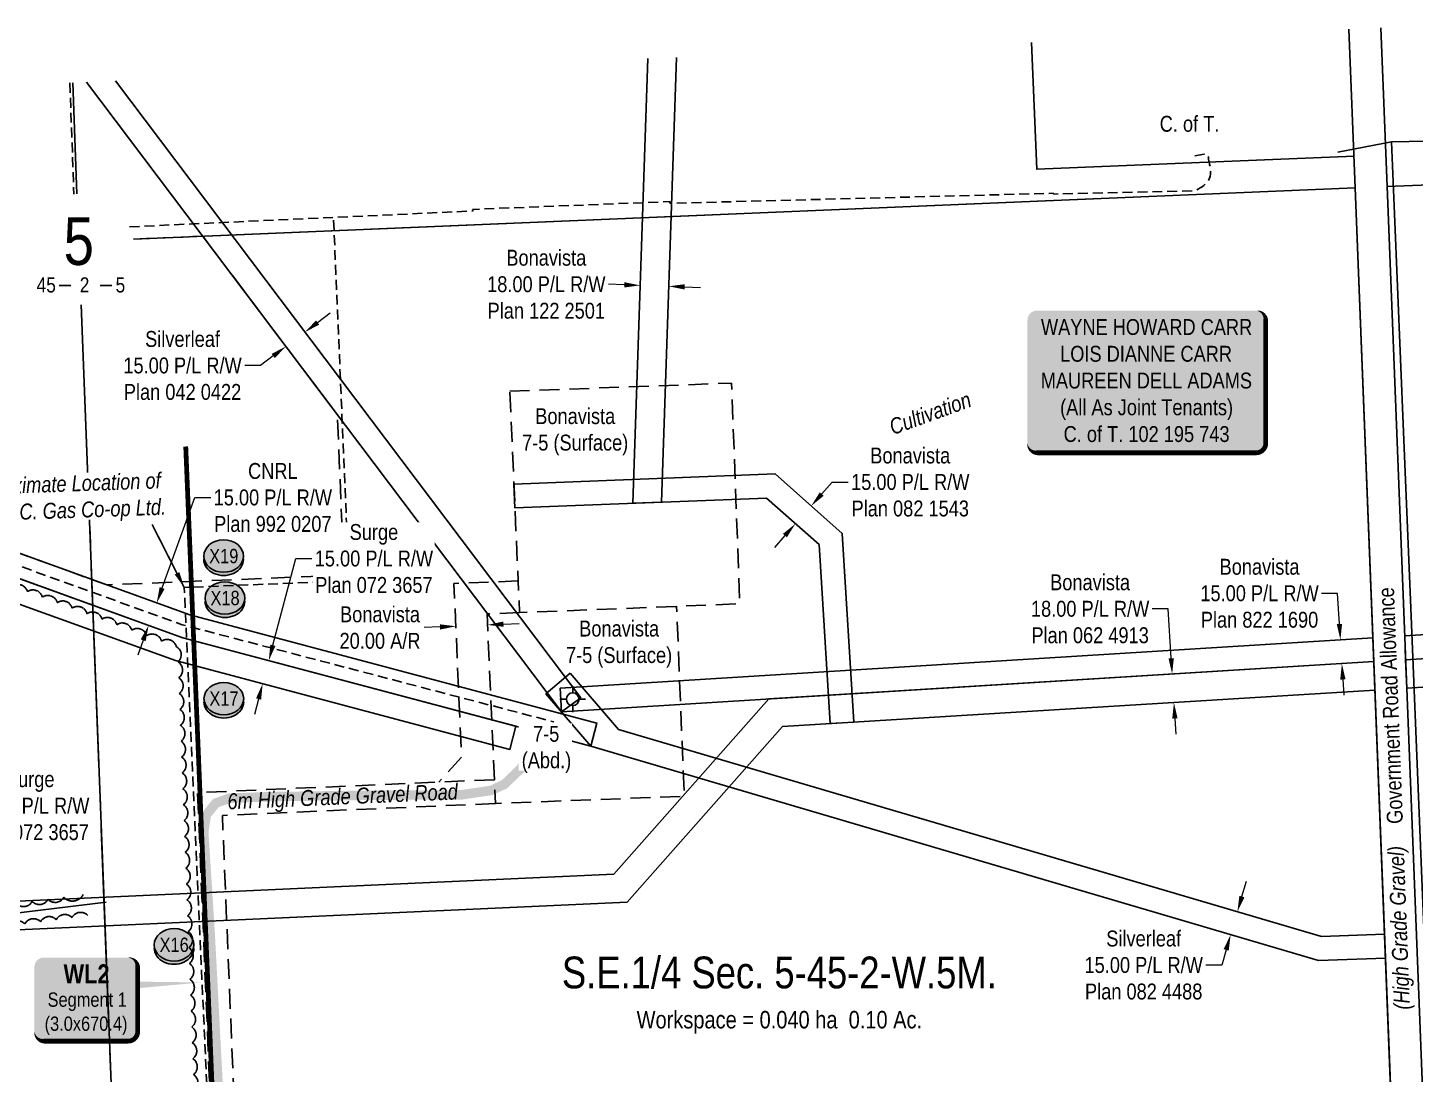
# Model space of a CAD drawing. Extents: x 683901 to 697439, y 5834844 to 5859401.
# Drawn here: x 684771 to 685644, y 5858679 to 5859338 of the extents above; entities that cross this region are included whole.
import ezdxf
from ezdxf.enums import TextEntityAlignment as Align

# ---------------------------------------------------------------- set-up
doc = ezdxf.new("R2010")
doc.units = 0
doc.header["$LTSCALE"] = 5
doc.header["$PDSIZE"] = 0.5
for name, pattern in [('0', [1, 1, 0]), ('foc-ACCESSROAD', [3.75, 2.5, -1.25]), ('foc-QUARTERLINE', [33, 25, -3, 2, -3]), ('UG_PIPE', [1.875, 1.25, -0.625])]:
    doc.linetypes.add(name, pattern=pattern)
doc.layers.get('Defpoints').update_dxf_attribs({"color": 9})
for name, color, linetype in [('10', 1, 'Continuous'), ('9', 3, 'Continuous'), ('AS-FENCE', 48, 'foc-FENCE'), ('AS-OWNER', 7, 'Continuous'), ('AS-PIPE-UG', 44, 'UG_PIPE'), ('AS-PIPE-UG-T', 44, 'Continuous'), ('AS-POWER', 104, 'foc-POWER'), ('AS-ROADS', 254, 'Continuous'), ('C-SYMBOL', 7, 'Continuous'), ('CG-NOTES', 7, 'Continuous'), ('F-AR', 190, 'foc-ACCESSROAD'), ('F-RW', 190, 'Continuous'), ('F-WS', 190, 'foc-ACCESSROAD'), ('F-WS-S', 190, 'Continuous'), ('L-AREAREQUIRED', 7, 'Continuous'), ('L-ROAD-T', 7, 'Continuous'), ('L-SEC', 7, 'Continuous'), ('L-SECLBL', 7, 'Continuous'), ('L-SECQ', 8, 'foc-QUARTERLINE'), ('L-TITLEDB', 4, 'Continuous'), ('L-TITLEDB-T', 4, 'Continuous'), ('P-CROSSINGS', 250, 'Continuous'), ('T-BUSH', 110, '0')]:
    doc.layers.add(name, color=color, linetype=linetype)
for name, color, linetype, lineweight in [('F-AR-T', 190, 'Continuous', 9), ('F-RW-T', 190, 'Continuous', 9), ('F-WS-T', 190, 'Continuous', 9), ('T-TEXT', 48, 'Continuous', 18)]:
    doc.layers.add(name, color=color, linetype=linetype, lineweight=lineweight)
doc.layers.add('P-PROPOSED-WL4', color=7, linetype='Continuous', true_color=0x5b5bc8)
doc.styles.add('100L', font='ARIALN.TTF', dxfattribs={"height": 11})
doc.styles.add('175L', font='ARIALN.TTF', dxfattribs={"height": 20})
doc.styles.add('80', font='ARIALN.TTF', dxfattribs={"height": 10})
doc.styles.add('80CG', font='ARIALN.TTF', dxfattribs={"height": 10})
doc.styles.add('80L', font='ARIALN.TTF', dxfattribs={"height": 10})
doc.styles.add('80LS', font='ARIALNI.TTF', dxfattribs={"height": 10})
doc.styles.add('BOLD', font='ARIALNB.TTF')
doc.styles.add('Crossing', font='ARIALN.TTF', dxfattribs={"height": 10})
doc.styles.add('foc-LtypeFont', font='ARIALN.TTF', dxfattribs={"height": 7.35})
doc.styles.add('SIMPLEX', font='ARIALN.TTF')
doc.linetypes.add('foc-FENCE', pattern='A,10,-1,["X",foc-LtypeFont,S=0.2,R=0,X=-0.625,Y=-0.75],-1.24', length=12.24)
doc.linetypes.add('foc-FENCE-NOLINE', pattern='A,0,-6,["X",foc-LtypeFont,S=0.2,R=0,X=-0.625,Y=-0.75],-6.24', length=12.24)
doc.linetypes.add('foc-POWER', pattern='A,6,-1,["P",foc-LtypeFont,S=0.2,R=0,X=-0.625,Y=-0.75],-1.24,4', length=12.24)
doc.linetypes.add('foc-POWER-NOLINE', pattern='A,0,-4,["P",foc-LtypeFont,S=0.2,R=0,X=-0.625,Y=-0.75],-8.24', length=12.24)
doc.dimstyles.new('Compass 5 000', dxfattribs={"dimscale": 5, "dimtxt": 9, "dimasz": 2, "dimexe": 0.2, "dimexo": 0.0625, "dimgap": 0.5, "dimtad": 0, "dimtih": 1, "dimtoh": 1, "dimzin": 0, "dimdsep": 46, "dimtxsty": '80CG', "dimcen": 0.1, "dimse1": 1, "dimse2": 1, "dimclrd": 256, "dimclrt": 256, "dimaunit": 1, "dimadec": 4, "dimazin": 0, "dimtfac": 0.06, "dimtofl": 0, "dimtmove": 0, "dimatfit": 1, "dimfxl": 0.2, "dimtolj": 1, "dimtzin": 0, "dimlwd": -1, "dimarcsym": 0})

# ---------------------------------------------------------------- blocks, each defined once
blk = doc.blocks.new('L-SECLBL')
at = {"layer": '9', "color": 7}
for p, q in [((-5.08, -27.83), (-12.29, -27.83)), ((20.7, -27.83), (13.5, -27.83))]:
    blk.add_line(p, q, dxfattribs=at)
at = {"layer": '10', "color": 2, "style": 'SIMPLEX'}
blk.add_attdef('SEC', text='', height=30, dxfattribs=at).set_placement((0, 0), align=Align.MIDDLE)
at = {"layer": '10', "color": 5, "style": '80L'}
blk.add_attdef('TWP', text='', height=9.5, dxfattribs=at).set_placement((-14.43, -27.37), align=Align.MIDDLE_RIGHT)
blk.add_attdef('RGE', text='', height=9.5, dxfattribs=at).set_placement((3.62, -27.37), align=Align.MIDDLE_CENTER)
blk.add_attdef('MER', text='', height=9.5, dxfattribs=at).set_placement((23.17, -27.37), align=Align.MIDDLE_LEFT)
blk = doc.blocks.new('*D530')
at = {"layer": 'Defpoints', "color": 0, "transparency": 16777216}
for p in [(685040.65, 5858961.3), (685041.09, 5858951.13), (685061.07, 5858952.01)]:
    blk.add_point(p, dxfattribs=at)
at = {"layer": 'F-AR-T', "transparency": 16777216}
for p, q in [((685030.66, 5858960.87), (685020.67, 5858960.43)), ((685070.62, 5858962.61), (685080.61, 5858963.05))]:
    blk.add_line(p, q, dxfattribs=at)
for points in [[(685030.59, 5858962.53), (685030.73, 5858959.2), (685040.65, 5858961.3)], [(685070.54, 5858964.28), (685070.69, 5858960.95), (685060.63, 5858962.17)]]:
    blk.add_solid(points, dxfattribs=at)
at = {"layer": 'F-AR-T', "transparency": 16777216, "insert": (684992.93, 5858960.43), "char_height": 10, "attachment_point": 5, "style": '80CG'}
blk.add_mtext('\\A1;Bonavista\\P20.00 A/R', dxfattribs=at)
blk = doc.blocks.new('*D534')
at = {"layer": 'Defpoints', "color": 0, "transparency": 16777216}
for p in [(684717.35, 5858927.28), (684731.9, 5858923.65), (684699.75, 5858856.8)]:
    blk.add_point(p, dxfattribs=at)
at = {"layer": 'F-RW-T', "transparency": 16777216}
for p, q in [((684690.05, 5858859.22), (684680.35, 5858861.64)), ((684724, 5858850.74), (684733.7, 5858848.32))]:
    blk.add_line(p, q, dxfattribs=at)
for points in [[(684690.46, 5858860.84), (684689.65, 5858857.6), (684699.75, 5858856.8)], [(684724.4, 5858852.36), (684723.59, 5858849.13), (684714.3, 5858853.17)]]:
    blk.add_solid(points, dxfattribs=at)
at = {"layer": 'F-RW-T', "transparency": 16777216, "insert": (684772.79, 5858848.32), "char_height": 10, "attachment_point": 5, "style": '80CG'}
blk.add_mtext('\\A1;Surge\\P15.00 P/L R/W\\PPlan 072 3657', dxfattribs=at)
blk = doc.blocks.new('*D536')
at = {"layer": 'Defpoints', "color": 0, "transparency": 16777216}
for p in [(684950.04, 5859140.69), (684933.71, 5859137.44), (684938.07, 5859131.66)]:
    blk.add_point(p, dxfattribs=at)
at = {"layer": 'F-RW-T', "transparency": 16777216}
for p, q in [((684953.67, 5859152.48), (684961.66, 5859158.51)), ((684925.73, 5859131.42), (684917.75, 5859125.4)), ((684917.75, 5859125.4), (684907.75, 5859125.4))]:
    blk.add_line(p, q, dxfattribs=at)
for points in [[(684952.67, 5859153.82), (684954.68, 5859151.15), (684945.69, 5859146.46)], [(684924.73, 5859132.75), (684926.73, 5859130.09), (684933.71, 5859137.44)]]:
    blk.add_solid(points, dxfattribs=at)
at = {"layer": 'F-RW-T', "transparency": 16777216, "insert": (684868.66, 5859125.4), "char_height": 10, "attachment_point": 5, "style": '80CG'}
blk.add_mtext('\\A1;Silverleaf\\P15.00 P/L R/W\\PPlan 042 0422', dxfattribs=at)
blk = doc.blocks.new('*D537')
at = {"layer": 'Defpoints', "color": 0, "transparency": 16777216}
for p in [(685157.38, 5859197.35), (685175.35, 5859196.75), (685156.67, 5859175.86)]:
    blk.add_point(p, dxfattribs=at)
at = {"layer": 'F-RW-T', "transparency": 16777216}
for p, q in [((685146.67, 5859176.2), (685136.68, 5859176.53)), ((685184.63, 5859174.94), (685194.63, 5859174.6))]:
    blk.add_line(p, q, dxfattribs=at)
for points in [[(685146.73, 5859177.86), (685146.62, 5859174.53), (685156.67, 5859175.86)], [(685184.69, 5859176.6), (685184.58, 5859173.27), (685174.64, 5859175.27)]]:
    blk.add_solid(points, dxfattribs=at)
at = {"layer": 'F-RW-T', "transparency": 16777216, "insert": (685097.59, 5859176.53), "char_height": 10, "attachment_point": 5, "style": '80CG'}
blk.add_mtext('\\A1;Bonavista\\P18.00 P/L R/W\\PPlan 122 2501', dxfattribs=at)
blk = doc.blocks.new('*D538')
at = {"layer": 'Defpoints', "color": 0, "transparency": 16777216}
for p in [(685264.31, 5859037.07), (685268.02, 5859033.79), (685258.08, 5859022.56)]:
    blk.add_point(p, dxfattribs=at)
at = {"layer": 'F-RW-T', "transparency": 16777216}
for p, q in [((685270.93, 5859044.56), (685277.56, 5859052.05)), ((685277.56, 5859052.05), (685287.56, 5859052.05)), ((685247.75, 5859018.35), (685241.12, 5859010.85))]:
    blk.add_line(p, q, dxfattribs=at)
for points in [[(685269.68, 5859045.67), (685272.18, 5859043.46), (685264.31, 5859037.07)], [(685246.5, 5859019.45), (685249, 5859017.24), (685254.37, 5859025.84)]]:
    blk.add_solid(points, dxfattribs=at)
at = {"layer": 'F-RW-T', "transparency": 16777216, "insert": (685326.64, 5859052.05), "char_height": 10, "attachment_point": 5, "style": '80CG'}
blk.add_mtext('\\A1;Bonavista\\P15.00 P/L R/W^JPlan 082 1543', dxfattribs=at)
blk = doc.blocks.new('*D539')
at = {"layer": 'Defpoints', "color": 0, "transparency": 16777216}
for p in [(685560.08, 5858950.45), (685597.36, 5858952.76), (685561, 5858935.5)]:
    blk.add_point(p, dxfattribs=at)
at = {"layer": 'F-RW-T', "transparency": 16777216}
for p, q in [((685595.55, 5858982.02), (685585.55, 5858982.02)), ((685596.74, 5858962.74), (685595.55, 5858982.02)), ((685598.9, 5858927.83), (685599.52, 5858917.85))]:
    blk.add_line(p, q, dxfattribs=at)
for points in [[(685598.4, 5858962.84), (685595.08, 5858962.63), (685597.36, 5858952.76)], [(685600.56, 5858927.93), (685597.24, 5858927.73), (685598.28, 5858937.81)]]:
    blk.add_solid(points, dxfattribs=at)
at = {"layer": 'F-RW-T', "transparency": 16777216, "insert": (685546.46, 5858982.02), "char_height": 10, "attachment_point": 5, "style": '80CG'}
blk.add_mtext('\\A1;Bonavista\\P15.00 P/L R/W^JPlan 822 1690', dxfattribs=at)
blk = doc.blocks.new('*D540')
at = {"layer": 'Defpoints', "color": 0, "transparency": 16777216}
for p in [(685491.47, 5858931.17), (685523.76, 5858933.18), (685524.87, 5858915.29)]:
    blk.add_point(p, dxfattribs=at)
at = {"layer": 'F-RW-T', "transparency": 16777216}
for p, q in [((685488.92, 5858972.25), (685478.92, 5858972.25)), ((685490.85, 5858941.16), (685488.92, 5858972.25)), ((685493.19, 5858903.31), (685493.81, 5858893.32))]:
    blk.add_line(p, q, dxfattribs=at)
for points in [[(685492.51, 5858941.26), (685489.18, 5858941.05), (685491.47, 5858931.17)], [(685494.86, 5858903.41), (685491.53, 5858903.2), (685492.57, 5858913.29)]]:
    blk.add_solid(points, dxfattribs=at)
at = {"layer": 'F-RW-T', "transparency": 16777216, "insert": (685439.83, 5858972.25), "char_height": 10, "attachment_point": 5, "style": '80CG'}
blk.add_mtext('\\A1;Bonavista\\P18.00 P/L R/W\\PPlan 062 4913', dxfattribs=at)
blk = doc.blocks.new('*D541')
at = {"layer": 'Defpoints', "color": 0, "transparency": 16777216}
for p in [(685540.22, 5858779.32), (685528.28, 5858767.2), (685535.98, 5858764.94)]:
    blk.add_point(p, dxfattribs=at)
at = {"layer": 'F-RW-T', "transparency": 16777216}
for p, q in [((685535.34, 5858791.18), (685538.16, 5858800.77)), ((685525.46, 5858757.61), (685522.63, 5858748.02)), ((685522.63, 5858748.02), (685512.63, 5858748.02))]:
    blk.add_line(p, q, dxfattribs=at)
for points in [[(685533.74, 5858791.65), (685536.94, 5858790.71), (685532.52, 5858781.59)], [(685523.86, 5858758.08), (685527.06, 5858757.14), (685528.28, 5858767.2)]]:
    blk.add_solid(points, dxfattribs=at)
at = {"layer": 'F-RW-T', "transparency": 16777216, "insert": (685473.55, 5858748.02), "char_height": 10, "attachment_point": 5, "style": '80CG'}
blk.add_mtext('\\A1;Silverleaf\\P15.00 P/L R/W^JPlan 082 4488', dxfattribs=at)
blk = doc.blocks.new('*D546')
at = {"layer": 'Defpoints', "color": 0, "transparency": 16777216}
for p in [(684922.93, 5858939.68), (684929.27, 5858937.99), (684925.41, 5858923.49)]:
    blk.add_point(p, dxfattribs=at)
at = {"layer": 'F-RW-T', "transparency": 16777216}
for p, q in [((684925.5, 5858949.34), (684940.01, 5859003.9)), ((684940.01, 5859003.9), (684950.01, 5859003.9)), ((684916.5, 5858915.51), (684913.93, 5858905.85))]:
    blk.add_line(p, q, dxfattribs=at)
for points in [[(684923.89, 5858949.77), (684927.11, 5858948.91), (684922.93, 5858939.68)], [(684914.89, 5858915.94), (684918.11, 5858915.08), (684919.07, 5858925.17)]]:
    blk.add_solid(points, dxfattribs=at)
at = {"layer": 'F-RW-T', "transparency": 16777216, "insert": (684989.1, 5859003.9), "char_height": 10, "attachment_point": 5, "style": '80CG', "bg_fill": 3, "box_fill_scale": 1.1, "bg_fill_color": 256, "bg_fill_true_color": 13158600, "bg_fill_transparency": 0}
blk.add_mtext('\\A1;Surge\\P15.00 P/L R/W\\PPlan 072 3657', dxfattribs=at)
blk = doc.blocks.new('*D547')
at = {"layer": 'Defpoints', "color": 0, "transparency": 16777216}
for p in [(684845.99, 5858978.31), (684852.4, 5858975.99), (684840.88, 5858964.18)]:
    blk.add_point(p, dxfattribs=at)
at = {"layer": 'F-RW-T', "transparency": 16777216}
for p, q in [((684855.8, 5858985.39), (684876.41, 5859042.33)), ((684876.41, 5859042.33), (684886.41, 5859042.33)), ((684843.88, 5858952.46), (684840.48, 5858943.06))]:
    blk.add_line(p, q, dxfattribs=at)
for points in [[(684854.23, 5858985.96), (684857.37, 5858984.82), (684852.4, 5858975.99)], [(684842.32, 5858953.03), (684845.45, 5858951.89), (684847.29, 5858961.86)]]:
    blk.add_solid(points, dxfattribs=at)
at = {"layer": 'F-RW-T', "transparency": 16777216, "insert": (684925.49, 5859042.33), "char_height": 10, "attachment_point": 5, "style": '80CG'}
blk.add_mtext('\\A1;CNRL\\P15.00 P/L R/W\\PPlan 992 0207', dxfattribs=at)
blk = doc.blocks.new('*U528')
h = blk.add_hatch(color=59)
edge = h.paths.add_edge_path()
edge.add_line((-69, -45.5), (69, -45.5))
edge.add_arc((69, -39.5), 6, 270, 360)
edge.add_line((75, -39.5), (75, 38))
edge.add_arc((69, 38), 6, 0, 90)
edge.add_line((69, 44), (-69, 44))
edge.add_arc((-69, 38), 6, 90, 180)
edge.add_line((-75, 38), (-75, -39.5))
edge.add_arc((-69, -39.5), 6, 180, 270)
at = {"color": 1, "flags": 128}
blk.add_lwpolyline([(-69, -45.5, 3, 3, 0), (69, -45.5, 3, 3, 0.414214), (75, -39.5, 3, 3, 0), (75, 38, 3, 0, 0.414214), (69, 44, 0, 0, 0), (-69, 44, 0, 0, 0.414214), (-75, 38, 0, 0, 0), (-75, -39.5, 0, 3, 0.414214)], format="xyseb", close=True, dxfattribs=at)
blk.add_lwpolyline([(-72.52, -37.61, 0, 7.5, 0), (0, 0, 0, 0, 0)], format="xyseb", dxfattribs=at)
at = {"color": 1, "style": '80'}
blk.add_attdef('ENTER_TEXT_001', (-35.99, -5), '', height=10, dxfattribs=at)
blk = doc.blocks.new('xing2')
h = blk.add_hatch(color=50)
h.dxf.hatch_style = 1
edge = h.paths.add_edge_path()
edge.add_ellipse((0, 0), major_axis=(-12.5, 0), ratio=0.816297, start_angle=0, end_angle=360)
h = blk.add_hatch(color=250)
h.dxf.hatch_style = 1
edge = h.paths.add_edge_path()
edge.add_ellipse((0, -2.05), major_axis=(-12.5, 0), ratio=0.816297, start_angle=0, end_angle=180)
edge.add_line((12.5, -2.05), (12.5, 0))
edge.add_ellipse((0, 0), major_axis=(-12.5, 0), ratio=0.816297, start_angle=0, end_angle=180, ccw=False)
edge.add_line((-12.5, 0), (-12.5, -2.05))
at = {"color": 250}
blk.add_ellipse((0, 0), major_axis=(-12.5, 0), ratio=0.816297, dxfattribs=at)
blk.add_ellipse((0, -2.05), major_axis=(-12.5, 0), ratio=0.816297, start_param=0, end_param=3.141593, dxfattribs=at)
at = {"color": 250, "style": 'Crossing'}
blk.add_attdef('CROSSING', text='', height=9, dxfattribs=at).set_placement((0.09, 0.02), align=Align.MIDDLE_CENTER)
at = {"color": 250, "style": 'Crossing', "flags": 1}
for tag, p in [('OWNER', (0.09, -12.49)), ('DESCRIPTION', (0.09, -25.77)), ('LOCATION', (0.09, -39.3)), ('DWG_REF', (0.09, -52.84))]:
    blk.add_attdef(tag, text='', height=9, dxfattribs=at).set_placement(p, align=Align.MIDDLE_CENTER)
blk = doc.blocks.new('GABD')
for p, q in [((-0.81, 0), (-1.62, 0)), ((0, 0.81), (0, 1.62)), ((1.62, 0), (0.81, 0)), ((0, -0.81), (0, -1.62))]:
    blk.add_line(p, q)
blk.add_circle((0, 0), 0.8)
blk = doc.blocks.new('*U511')
h = blk.add_hatch(color=254)
edge = h.paths.add_edge_path()
edge.add_line((-26.5, -34.12), (26.5, -34.12))
edge.add_arc((26.5, -28.12), 6, 270, 360)
edge.add_line((32.5, -28.12), (32.5, 12.5))
edge.add_arc((26.5, 12.5), 6, 0, 90)
edge.add_line((26.5, 18.5), (-26.5, 18.5))
edge.add_arc((-26.5, 12.5), 6, 90, 180)
edge.add_line((-32.5, 12.5), (-32.5, -28.12))
edge.add_arc((-26.5, -28.12), 6, 180, 270)
at = {"layer": 'P-PROPOSED-WL4', "flags": 128}
blk.add_lwpolyline([(-26.5, -34.12, 3, 3, 0), (26.5, -34.12, 3, 3, 0.414214), (32.5, -28.12, 3, 3, 0), (32.5, 12.5, 3, 0, 0.414214), (26.5, 18.5, 0, 0, 0), (-26.5, 18.5, 0, 0, 0.414214), (-32.5, 12.5, 0, 0, 0), (-32.5, -28.12, 0, 3, 0.414214)], format="xyseb", close=True, dxfattribs=at)
blk.add_lwpolyline([(72.57, 2.82, 0, 7.5, 0), (0, 0, 0, 0, 0)], format="xyseb", dxfattribs=at)
at = {"layer": 'P-PROPOSED-WL4'}
for tag, p, height, style in [('TEMP_AREA_W1_001', (-9.21, 2.24), 12, 'BOLD'), ('ENTER_TEXT_001', (-30.66, -12.47), 9, '80')]:
    blk.add_attdef(tag, p, '', height=height, dxfattribs=dict(at, style=style))

msp = doc.modelspace()

# ---------------------------------------------------------------- linework, layer by layer
at = {"layer": 'AS-FENCE', "linetype": 'foc-FENCE-NOLINE', "flags": 128}
for points in [[(684837.752, 5859204.961), (685606.682, 5859237.309), (685602.661, 5859337.216)], [(685606.682, 5859237.309), (685638.253, 5858433.235)], [(684804.888, 5859163.556), (684833.985, 5858406.396)]]:
    msp.add_lwpolyline(points, dxfattribs=at)
at = {"layer": 'AS-FENCE', "flags": 128}
msp.add_lwpolyline([(684019.57, 5858689.997), (684820.539, 5858787.56)], dxfattribs=at)
at = {"layer": 'AS-PIPE-UG', "flags": 128}
for points in [[(684797.721, 5859303.308), (684800.278, 5859233.378)], [(684835.337, 5859212.724), (685051.49, 5859222.697), (685051.096, 5859223.716), (685175.152, 5859228.56), (685175.333, 5859228.09), (685175.389, 5859227.864), (685175.421, 5859227.651), (685175.463, 5859227.528), (685416.712, 5859233.835), (685416.707, 5859233.807), (685416.675, 5859233.78), (685416.684, 5859233.696), (685416.68, 5859233.606), (685416.697, 5859233.454), (685416.704, 5859233.326), (685504.627, 5859235.402), (685504.65, 5859235.391), (685505.317, 5859235.455), (685506.396, 5859235.86), (685507.789, 5859236.431), (685509.017, 5859237.173), (685510.27, 5859237.955), (685511.458, 5859238.817), (685512.568, 5859239.781), (685513.52, 5859240.795), (685514.355, 5859241.96), (685514.941, 5859243.271), (685515.414, 5859244.588), (685515.602, 5859245.782), (685515.69, 5859247.106), (685515.713, 5859248.091), (685515.714, 5859248.679), (685515.762, 5859248.972), (685514.996, 5859252.044), (685514.976, 5859252.408), (685514.463, 5859254.269), (685514.369, 5859255.392), (685514.259, 5859256.454), (685514.18, 5859257.502), (685513.706, 5859257.958), (685513.102, 5859258.305), (685512.324, 5859258.436), (685511.711, 5859258.437), (685505.511, 5859257.38), (685505.476, 5859257.401), (685505.446, 5859257.423)], [(684113.73, 5858588.184), (684463.265, 5858602.223), (684700.216, 5858515.172), (684830.622, 5858519.34), (684833.257, 5858520.685), (684834.127, 5858522.774), (684832.061, 5858556.544), (684833.448, 5858570.04), (684837.742, 5858573.524), (684843.911, 5858573.441), (684862.108, 5858577.133), (684888.178, 5858577.485), (684869.734, 5858985.723), (684973.416, 5858989.9), (684963.659, 5859218.644)], [(684034.322, 5859165.146), (684195.562, 5859171.991), (684656.071, 5859038.897), (684868.45, 5858962.277), (685102.359, 5858901.115)]]:
    msp.add_lwpolyline(points, dxfattribs=at)
at = {"layer": 'AS-POWER', "flags": 128}
for points in [[(685595.726, 5859259.724), (685629.54, 5859266.165), (685662.737, 5859266.868)], [(685654.474, 5858539.58), (685656.506, 5858541.673), (685653.743, 5858673.302), (685647.711, 5858823), (685641.575, 5858972.694), (685637, 5859083.616), (685631.469, 5859220.901), (685629.54, 5859266.165)]]:
    msp.add_lwpolyline(points, dxfattribs=at)
at = {"layer": 'AS-ROADS', "const_width": 5.999, "flags": 128}
msp.add_lwpolyline([(684922.474, 5858401.431), (684910.982, 5858440.529), (684901.709, 5858473.699), (684897.808, 5858521.924), (684892.497, 5858644.075), (684886.008, 5858768.006), (684881.972, 5858831.769), (684883.57, 5858842.579), (684889.598, 5858849.993), (684898.08, 5858853.064), (684924.017, 5858854.047), (684993.84, 5858855.03), (685043.968, 5858855.157), (685062.899, 5858857.982), (685071.135, 5858861.79), (685081.461, 5858871.617), (685090.569, 5858887.146)], dxfattribs=at)
at = {"layer": 'F-AR', "flags": 128}
for points in [[(685079.975, 5858989.866), (685039.473, 5858988.234), (685044.248, 5858878.852), (685029.919, 5858863.215)], [(685064.883, 5858864.738), (684878.122, 5858856.606), (684894.52, 5858458.012), (684916.681, 5858409.528)], [(685065.535, 5858849.754), (684893.723, 5858842.273), (684909.384, 5858461.57), (684932.878, 5858410.171)]]:
    msp.add_lwpolyline(points, dxfattribs=at)
at = {"layer": 'F-RW', "flags": 128}
for points in [[(685161.405, 5859318.628), (685152.116, 5859038.691), (685170.129, 5859039.388), (685179.421, 5859319.387)], [(684808.267, 5859303.752), (685107.197, 5858907.356), (685119.273, 5858916.35), (684826.458, 5859304.518)]]:
    msp.add_lwpolyline(points, dxfattribs=at)
for points in [[(684001.226, 5859154.657), (684198.493, 5859163.125), (684685.544, 5859020.359), (684868.838, 5858954.067), (685125.705, 5858885.738), (685129.41, 5858900.36), (684873.275, 5858968.433), (684690.238, 5859034.672), (684200.37, 5859178.174), (684000.696, 5859169.55)], [(685638.399, 5858940.26), (685637.818, 5858955.242), (686433.82, 5859004.565), (686745.635, 5859028.745), (687243.08, 5859075.564), (687243.624, 5859060.55), (686746.931, 5859013.793), (686434.874, 5858989.597)], [(685276.207, 5858900.026), (685269.257, 5859012.673), (685236.16, 5859041.943), (685077.863, 5859035.818), (685077.2, 5859050.804), (685241.6, 5859057.152), (685283.852, 5859019.788), (685291.134, 5858901.046)], [(685638.399, 5858940.26), (686282.428, 5858980.135), (686434.874, 5858989.597), (686689.149, 5859009.312), (686793.525, 5858934.956), (686809.875, 5858935.645), (686894.521, 5859027.667), (687243.624, 5859060.55), (687244.289, 5859042.52), (686903.118, 5859010.432), (686818.095, 5858917.978), (686788.118, 5858916.712), (686684.036, 5858990.852), (686436.118, 5858971.617), (685699.866, 5858926.077), (685639.179, 5858922.311)], [(684433.663, 5858391.57), (684432.36, 5858428.017), (684455.164, 5858452.61), (684699.243, 5858461.855), (684703.958, 5858467.397), (684673.574, 5858751.967), (684729.986, 5858977.861), (684759.539, 5858993.599), (684868.838, 5858954.067), (685078.436, 5858898.463), (685074.665, 5858883.808), (684864.27, 5858939.741), (684760.661, 5858977.206), (684742.913, 5858967.752), (684688.755, 5858750.923), (684719.554, 5858462.591), (684706.389, 5858447.121), (684462.005, 5858437.931), (684447.58, 5858422.373), (684448.651, 5858392.125)], [(685617.723, 5858954.017), (685106.36, 5858922.36), (685107.197, 5858907.356), (685618.303, 5858939.036)], [(684672.99, 5858460.861), (684357.197, 5858448.983), (684340.394, 5858430.954), (684341.947, 5858388.18), (684323.965, 5858387.515), (684322.141, 5858437.757), (684349.113, 5858466.697), (684664.233, 5858478.276), (684682.308, 5858499.286), (684655.344, 5858753.244), (684663.053, 5858783.717), (685140.133, 5858805.321), (685237.708, 5858915.57), (685618.303, 5858939.036), (685619.041, 5858921.026), (685246.242, 5858898.208), (685148.57, 5858787.674), (684677.162, 5858766.334), (684673.574, 5858751.967), (684701.159, 5858493.609)], [(685112.507, 5858931.764), (685097.363, 5858918.705), (685125.705, 5858885.738), (685583.618, 5858750.91), (685625.636, 5858752.487), (685625.05, 5858767.486), (685585.505, 5858765.985), (685143.048, 5858896.251)]]:
    msp.add_lwpolyline(points, close=True, dxfattribs=at)
at = {"layer": 'F-WS', "flags": 128}
for points in [[(684837.752, 5859204.961), (684881.381, 5859206.799), (684966.1, 5859094.458), (684970.274, 5858993.493), (684820.996, 5858987.352), (684701.934, 5859030.439), (684695.096, 5859198.95), (684768.538, 5859202.044)], [(685080.78, 5858969.884), (685060.326, 5858969.06), (685065.535, 5858849.754), (685184.394, 5858854.303), (685179.586, 5858973.857)]]:
    msp.add_lwpolyline(points, dxfattribs=at)
msp.add_lwpolyline([(685074.618, 5859109.183), (685214.137, 5859114.376), (685219.396, 5858975.458), (685080.78, 5858969.884)], close=True, dxfattribs=at)
at = {"layer": 'L-SEC'}
for p, q in [((685606.682, 5859237.309), (685602.661, 5859337.216)), ((685626.782, 5859238.075), (685622.759, 5859338.025)), ((685638.255, 5858433.137), (685606.682, 5859237.309)), ((685658.355, 5858433.892), (685626.781, 5859238.098))]:
    msp.add_line(p, q, dxfattribs=at)
at = {"layer": 'L-SECQ'}
for p, q in [((684799.54, 5859303.384), (684802.21, 5859233.495)), ((686395.625, 5859267.384), (685626.782, 5859238.075)), ((685606.682, 5859237.309), (684837.752, 5859204.964)), ((684804.888, 5859163.556), (684834.123, 5858401.218))]:
    msp.add_line(p, q, dxfattribs=at)
at = {"layer": 'L-TITLEDB', "flags": 128}
msp.add_lwpolyline([(685402.989, 5859328.805), (685406.248, 5859248.982), (685605.912, 5859257.255)], dxfattribs=at)
at = {"layer": 'P-PROPOSED-WL4', "linetype": 'Continuous', "const_width": 3, "flags": 128}
msp.add_lwpolyline([(684918.301, 5858409.592), (684896.006, 5858458.368), (684870.661, 5859074.456)], dxfattribs=at)
at = {"layer": 'T-BUSH', "flags": 128}
msp.add_lwpolyline([(684809.009, 5858779.268, 0.5205671), (684799.099, 5858777.939, 0.5205671), (684789.189, 5858776.61, 0.5205671), (684779.279, 5858775.282, 0.5205671), (684769.369, 5858773.953, 0.5205671), (684759.459, 5858772.624, 0.5205671), (684749.549, 5858771.295, 0.5205671), (684739.639, 5858769.967, 0.5205671), (684729.729, 5858768.638, 0.5205671), (684719.819, 5858767.309, 0.5205671), (684709.908, 5858765.98, 0.5205671), (684699.998, 5858764.652, 0.5205671), (684694.443, 5858758.816, 0.5205671), (684692.775, 5858748.957, 0.5205671), (684691.107, 5858739.099, 0.5205671), (684689.439, 5858729.24, 0.5205671), (684687.771, 5858719.382, 0.5205671), (684686.102, 5858709.523, 0.5205671), (684686.221, 5858699.616, 0.5205671), (684687.359, 5858689.683, 0.5205671), (684688.497, 5858679.749, 0.5205671), (684689.635, 5858669.815, 0.5205671), (684690.773, 5858659.881, 0.5205671), (684691.911, 5858649.948, 0.5205671), (684693.049, 5858640.014, 0.5205671), (684694.187, 5858630.08, 0.5205671), (684695.325, 5858620.146, 0.5205671), (684696.463, 5858610.212, 0.5205671), (684697.601, 5858600.279, 0.5205671), (684698.739, 5858590.345, 0.5205671), (684699.877, 5858580.411, 0.5205671), (684701.015, 5858570.477, 0.5205671), (684702.153, 5858560.544, 0.5205671), (684703.291, 5858550.61, 0.5205671), (684704.429, 5858540.676, 0.5205671), (684705.567, 5858530.742, 0.5205671), (684713.066, 5858528.051, 0.5205671), (684723.064, 5858528.204, 0.5205671), (684733.061, 5858528.358, 0.5205671), (684742.52, 5858531.578, 0.5205671), (684751.971, 5858534.842, 0.5205671), (684761.422, 5858538.106, 0.5205671), (684770.873, 5858541.37, 0.5205671), (684780.324, 5858544.634, 0.5205671), (684789.775, 5858547.897, 0.5205671), (684799.14, 5858551.381, 0.5205671), (684808.297, 5858555.397, 0.5205671), (684817.454, 5858559.413, 0.5205671), (684826.611, 5858563.429, 0.5205671), (684835.768, 5858567.444, 0.5205671), (684844.924, 5858571.46, 0.5205671), (684854.081, 5858575.476, 0.5205671), (684863.238, 5858579.492, 0.5205671), (684872.395, 5858583.508, 0.5205671), (684878.868, 5858589.207, 0.5205671), (684878.497, 5858599.199, 0.5205671), (684878.126, 5858609.191, 0.5205671), (684877.754, 5858619.182, 0.5205671), (684877.383, 5858629.174, 0.5205671), (684877.011, 5858639.166, 0.5205671), (684876.64, 5858649.158, 0.5205671), (684876.268, 5858659.15, 0.5205671), (684875.897, 5858669.142, 0.5205671), (684875.526, 5858679.134, 0.5205671), (684875.154, 5858689.125, 0.5205671), (684874.783, 5858699.117, 0.5205671), (684874.411, 5858709.109, 0.5205671), (684874.04, 5858719.101, 0.5205671), (684873.669, 5858729.093, 0.5205671), (684873.297, 5858739.085, 0.5205671), (684872.926, 5858749.077, 0.5205671), (684872.554, 5858759.068, 0.5205671), (684872.183, 5858769.06, 0.5205671), (684871.811, 5858779.052, 0.5205671), (684871.44, 5858789.044, 0.5205671), (684871.069, 5858799.036, 0.5205671), (684870.697, 5858809.028, 0.5205671), (684870.326, 5858819.019, 0.5205671), (684869.954, 5858829.011, 0.5205671), (684869.583, 5858839.003, 0.5205671), (684869.211, 5858848.995, 0.5205671), (684868.84, 5858858.987, 0.5205671), (684868.469, 5858868.979, 0.5205671), (684868.097, 5858878.971, 0.5205671), (684867.726, 5858888.962, 0.5205671), (684867.354, 5858898.954, 0.5205671), (684866.983, 5858908.946, 0.5205671), (684866.611, 5858918.938, 0.5205671), (684866.24, 5858928.93, 0.5205671), (684865.869, 5858938.922, 0.5205671), (684864.819, 5858948.422, 0.5205671), (684855.44, 5858951.889, 0.5205671), (684846.062, 5858955.356, 0.5205671), (684836.684, 5858958.824, 0.5205671), (684827.305, 5858962.291, 0.5205671), (684817.927, 5858965.758, 0.5205671), (684808.549, 5858969.225, 0.5205671), (684799.17, 5858972.693, 0.5205671), (684789.792, 5858976.16, 0.5205671), (684780.414, 5858979.627, 0.5205671), (684771.035, 5858983.094, 0.5205671), (684761.657, 5858986.561, 0.5205671), (684752.279, 5858990.029, 0.5205671), (684742.9, 5858993.496, 0.5205671), (684733.522, 5858996.963, 0.5205671), (684724.144, 5859000.43, 0.5205671), (684714.765, 5859003.898, 0.5205671), (684705.387, 5859007.365, 0.5205671), (684696.009, 5859010.832, 0.5205671), (684686.234, 5859012.376, 0.5205671), (684679.558, 5859009.935, 0.5205671), (684681.168, 5859000.066, 0.5205671), (684682.779, 5858990.198, 0.5205671), (684684.389, 5858980.33, 0.5205671), (684685.999, 5858970.462, 0.5205671), (684687.61, 5858960.593, 0.5205671), (684689.22, 5858950.725, 0.5205671), (684690.83, 5858940.857, 0.5205671), (684692.441, 5858930.989, 0.5205671), (684694.051, 5858921.121, 0.5205671), (684695.661, 5858911.252, 0.5205671), (684697.272, 5858901.384, 0.5205671), (684698.882, 5858891.516, 0.5205671), (684700.492, 5858881.648, 0.5205671), (684702.103, 5858871.779, 0.5205671), (684703.713, 5858861.911, 0.5205671), (684705.323, 5858852.043, 0.5205671), (684706.933, 5858842.175, 0.5205671), (684708.544, 5858832.307, 0.5205671), (684710.154, 5858822.438, 0.5205671), (684711.764, 5858812.57, 0.5205671), (684713.375, 5858802.702, 0.5205671), (684714.985, 5858792.834, 0.5205671), (684716.595, 5858782.965, 0.5205671), (684724.487, 5858781.558, 0.5205671), (684734.399, 5858782.872, 0.5205671), (684744.311, 5858784.186, 0.5205671), (684754.223, 5858785.5, 0.5205671), (684764.135, 5858786.814, 0.5205671), (684774.047, 5858788.127, 0.5205671), (684783.959, 5858789.441, 0.5205671), (684793.871, 5858790.755, 0.5205671), (684806.098, 5858792.376, 0.5205671)], format="xyb", dxfattribs=at)

# ---------------------------------------------------------------- block references
at = {"layer": 'AS-OWNER'}
ref = msp.add_blockref('*U528', (685475.375, 5859115.98), dxfattribs=dict(at, xscale=0.999875, yscale=0.999875, zscale=0.999875))
ref.add_attrib('ENTER_TEXT_001', 'WAYNE HOWARD CARR', (685408.893, 5859144.658), dxfattribs={"layer": '0', "color": 1, "height": 9.99875, "style": '80'})
ref.add_attrib('ENTER_TEXT_002', 'LOIS DIANNE CARR', (685420.955, 5859127.816), dxfattribs={"layer": '0', "color": 1, "height": 9.99875, "style": '80'})
ref.add_attrib('ENTER_TEXT_003', 'MAUREEN DELL ADAMS', (685408.746, 5859110.974), dxfattribs={"layer": '0', "color": 1, "height": 9.99875, "style": '80'})
ref.add_attrib('ENTER_TEXT_004', '(All As Joint Tenants)', (685420.945, 5859094.139), dxfattribs={"layer": '0', "color": 1, "height": 9.99875, "style": '80'})
ref.add_attrib('ENTER_TEXT_005', 'C. of T. 102 195 743', (685423.151, 5859077.297), dxfattribs={"layer": '0', "color": 1, "height": 9.99875, "style": '80'})
at = {"layer": 'CG-NOTES'}
ref = msp.add_blockref('*U511', (684807.926, 5858734.294), dxfattribs=dict(at, xscale=0.999875, yscale=0.999875, zscale=0.999875))
ref.add_attrib('TEMP_AREA_W1_001', 'WL2', (684793.742, 5858736.538), dxfattribs={"layer": 'P-PROPOSED-WL4', "height": 11.9985, "style": 'BOLD'})
ref.add_attrib('ENTER_TEXT_001', 'Segment 1', (684783.716, 5858721.819), dxfattribs={"layer": 'P-PROPOSED-WL4', "height": 8.9989, "style": '80'})
ref.add_attrib('ENTER_TEXT_002', '(3.0x670.4)', (684781.853, 5858706.667), dxfattribs={"layer": 'P-PROPOSED-WL4', "height": 8.99887, "style": '80'})
at = {"layer": 'F-WS-S', "linetype": 'foc-POWER-NOLINE', "xscale": 4.999374999999998, "yscale": 4.999374999999998, "zscale": 4.999374999999998}
msp.add_blockref('GABD', (685114.24, 5858915.414), dxfattribs=at)
at = {"layer": 'L-SECLBL', "xscale": 0.999875, "yscale": 0.999875, "zscale": 0.999875}
msp.add_blockref('L-SECLBL', (684803.355, 5859203.517), dxfattribs=at).add_auto_attribs({'SEC': '5', 'TWP': '45', 'RGE': '2', 'MER': '5'})
at = {"layer": 'P-CROSSINGS', "xscale": 0.999875, "yscale": 0.999875, "zscale": 0.999875}
for p, values in [((684894.514, 5859005.49), {'CROSSING': 'X19'}), ((684895.332, 5858979.062), {'CROSSING': 'X18'}), ((684894.632, 5858915.757), {'CROSSING': 'X17'}), ((684863.293, 5858760.81), {'CROSSING': 'X16'})]:
    msp.add_blockref('xing2', p, dxfattribs=at).add_auto_attribs(values)

# ---------------------------------------------------------------- texts
at = {"layer": 'C-SYMBOL', "color": 3, "style": '175L'}
msp.add_text('S.E.1/4 Sec. 5-45-2-W.5M.', height=19.9975, dxfattribs=at).set_placement((685244.259, 5858727.381), align=Align.BOTTOM_CENTER)
at = {"layer": 'F-WS-T', "char_height": 9.99875, "attachment_point": 1, "style": '80L'}
for insert in [(685082.015, 5859098.579), (685109.66, 5858964.855)]:
    msp.add_mtext_dynamic_manual_height_columns('\\pi8.6437;Bonavista\\P\\pi0.31258;7-5 (Surface)', width=66.24452, gutter_width=49.994, heights=[0], dxfattribs=dict(at, insert=insert))
at = {"layer": 'L-AREAREQUIRED', "color": 5, "style": '100L'}
msp.add_text('Workspace = 0.040 ha  0.10 Ac.', height=10.99862, dxfattribs=at).set_placement((685244.259, 5858704.884), align=Align.BOTTOM_CENTER)
at = {"layer": 'L-ROAD-T', "style": '80L'}
msp.add_text('Government Road Allowance', height=9.99875, rotation=92.18661, dxfattribs=at).set_placement((685628.864, 5858911.354), align=Align.MIDDLE_CENTER)
at = {"layer": 'L-TITLEDB-T', "insert": (685483.617, 5859282.566), "char_height": 9.9987, "attachment_point": 1, "style": '80L'}
msp.add_mtext_dynamic_manual_height_columns('C. of T.', width=77.15166, gutter_width=49.994, heights=[0], dxfattribs=at)
at = {"layer": 'T-TEXT', "style": '80LS'}
for s, rotation, p in [('Cultivation', 20, (685339.153, 5859095.418)), ('(High Grade Gravel)', 92.18661, (685634.205, 5858771.474))]:
    msp.add_text(s, height=9.99875, rotation=rotation, dxfattribs=at).set_placement(p, align=Align.MIDDLE_CENTER)
at = {"layer": 'T-TEXT', "insert": (684896.653, 5858856.021), "char_height": 9.99875, "attachment_point": 1, "rotation": 2.493039, "style": '80L'}
msp.add_mtext_dynamic_manual_height_columns('{\\fArial Narrow|b0|i1|c0|p34;6m High Grade Gravel Road}', width=185.22617, gutter_width=49.994, heights=[0], dxfattribs=at)

# ---------------------------------------------------------------- dimensions: what is measured, and where the dimension line sits
at = {"layer": 'F-AR-T'}
dim = msp.add_linear_dim(base=(685040.649, 5858961.303), p1=(685061.071, 5858952.005), p2=(685041.093, 5858951.133), angle=182.499906, text='Bonavista\\P20.00 A/R', dimstyle='Compass 5 000', dxfattribs=at)
dim.commit()
dim.dimension.update_dxf_attribs({"geometry": '*D530', "text_midpoint": (684992.932, 5858960.43), "dimtype": 161})
at = {"layer": 'F-RW-T'}
for p1, p2, distance, text, picture, middle in [((685175.352, 5859196.755), (685157.381, 5859197.351), 21.499, 'Bonavista\\P18.00 P/L R/W\\PPlan 122 2501', '*D537', (685097.593, 5859176.527)), ((684950.042, 5859140.69), (684938.069, 5859131.662), -7.232, 'Silverleaf\\P15.00 P/L R/W\\PPlan 042 0422', '*D536', (684868.66, 5859125.395)), ((685258.082, 5859022.556), (685268.017, 5859033.791), 4.953, 'Bonavista\\P15.00 P/L R/W^JPlan 082 1543', '*D538', (685326.642, 5859052.054)), ((685540.218, 5858779.318), (685535.984, 5858764.935), -8.029, 'Silverleaf\\P15.00 P/L R/W^JPlan 082 4488', '*D541', (685473.546, 5858748.018))]:
    dim = msp.add_aligned_dim(p1=p1, p2=p2, distance=distance, text=text, dimstyle='Compass 5 000', dxfattribs=at)
    dim.commit()
    dim.dimension.update_dxf_attribs({"geometry": picture, "text_midpoint": middle})
for base, p1, p2, angle, text, picture, middle in [((685597.357, 5858952.756), (685561.003, 5858935.504), (685560.078, 5858950.448), 93.542495, 'Bonavista\\P15.00 P/L R/W^JPlan 822 1690', '*D539', (685546.46, 5858982.018)), ((685491.466, 5858931.174), (685524.865, 5858915.288), (685523.757, 5858933.176), 93.54684, 'Bonavista\\P18.00 P/L R/W\\PPlan 062 4913', '*D540', (685439.834, 5858972.252)), ((684699.753, 5858856.798), (684731.897, 5858923.647), (684717.354, 5858927.278), 165.978439, 'Surge\\P15.00 P/L R/W\\PPlan 072 3657', '*D534', (684772.786, 5858848.321))]:
    dim = msp.add_linear_dim(base=base, p1=p1, p2=p2, angle=angle, text=text, dimstyle='Compass 5 000', dxfattribs=at)
    dim.commit()
    dim.dimension.update_dxf_attribs({"geometry": picture, "text_midpoint": middle, "dimtype": 161})

# ---------------------------------------------------------------- next in the draw order: texts
at = {"layer": 'AS-PIPE-UG-T', "insert": (684731.159, 5859053.819), "char_height": 9.99875, "attachment_point": 1, "rotation": 1.988517, "style": '80L', "bg_fill": 3, "box_fill_scale": 1.15, "bg_fill_color": 256, "bg_fill_true_color": 256, "bg_fill_transparency": 0}
msp.add_mtext_dynamic_manual_height_columns('\\pi0.049994;{\\fArial Narrow|b0|i1|c0|p34;Approximate Location of\\P\\pi0.97416;G.L.D.C. Gas Co-op Ltd.}', width=125.12529, gutter_width=49.994, heights=[0], dxfattribs=at)
at = {"layer": 'F-WS-T', "insert": (685081.697, 5858898.627), "char_height": 9.99875, "attachment_point": 1, "style": '80L', "bg_fill": 3, "box_fill_scale": 1.15, "bg_fill_color": 256, "bg_fill_true_color": 256, "bg_fill_transparency": 0}
msp.add_mtext_dynamic_manual_height_columns('\\pi7.5218;7-5\\P\\pi0.39443;(Abd.)', width=30.59413, gutter_width=49.994, heights=[0], dxfattribs=at)

# ---------------------------------------------------------------- next in the draw order: dimensions: what is measured, and where the dimension line sits
at = {"layer": 'F-RW-T'}
dim = msp.add_linear_dim(base=(684922.927, 5858939.679), p1=(684925.414, 5858923.486), p2=(684929.272, 5858937.991), angle=75.103755, text='Surge\\P15.00 P/L R/W\\PPlan 072 3657', dimstyle='Compass 5 000', override={"dimtfill": 1}, dxfattribs=at)
dim.commit()
dim.dimension.update_dxf_attribs({"geometry": '*D546', "text_midpoint": (684989.096, 5859003.898), "dimtype": 161})

# ---------------------------------------------------------------- next in the draw order: dimensions: what is measured, and where the dimension line sits
dim = msp.add_linear_dim(base=(684852.398, 5858975.988), p1=(684840.883, 5858964.179), p2=(684845.995, 5858978.305), angle=70.105388, text='CNRL\\P15.00 P/L R/W\\PPlan 992 0207', dimstyle='Compass 5 000', dxfattribs=at)
dim.commit()
dim.dimension.update_dxf_attribs({"geometry": '*D547', "text_midpoint": (684925.493, 5859042.334), "dimtype": 161})

# ---------------------------------------------------------------- next in the draw order: leaders
at = {"layer": 'AS-PIPE-UG-T', "path_type": 1}
msp.add_leader([(684869.734, 5858985.723), (684849.616, 5859025.3)], dimstyle='Compass 5 000', override={"dimgap": 0.5, "dimtad": 0}, dxfattribs=at)

doc.saveas('drawing.dxf')
